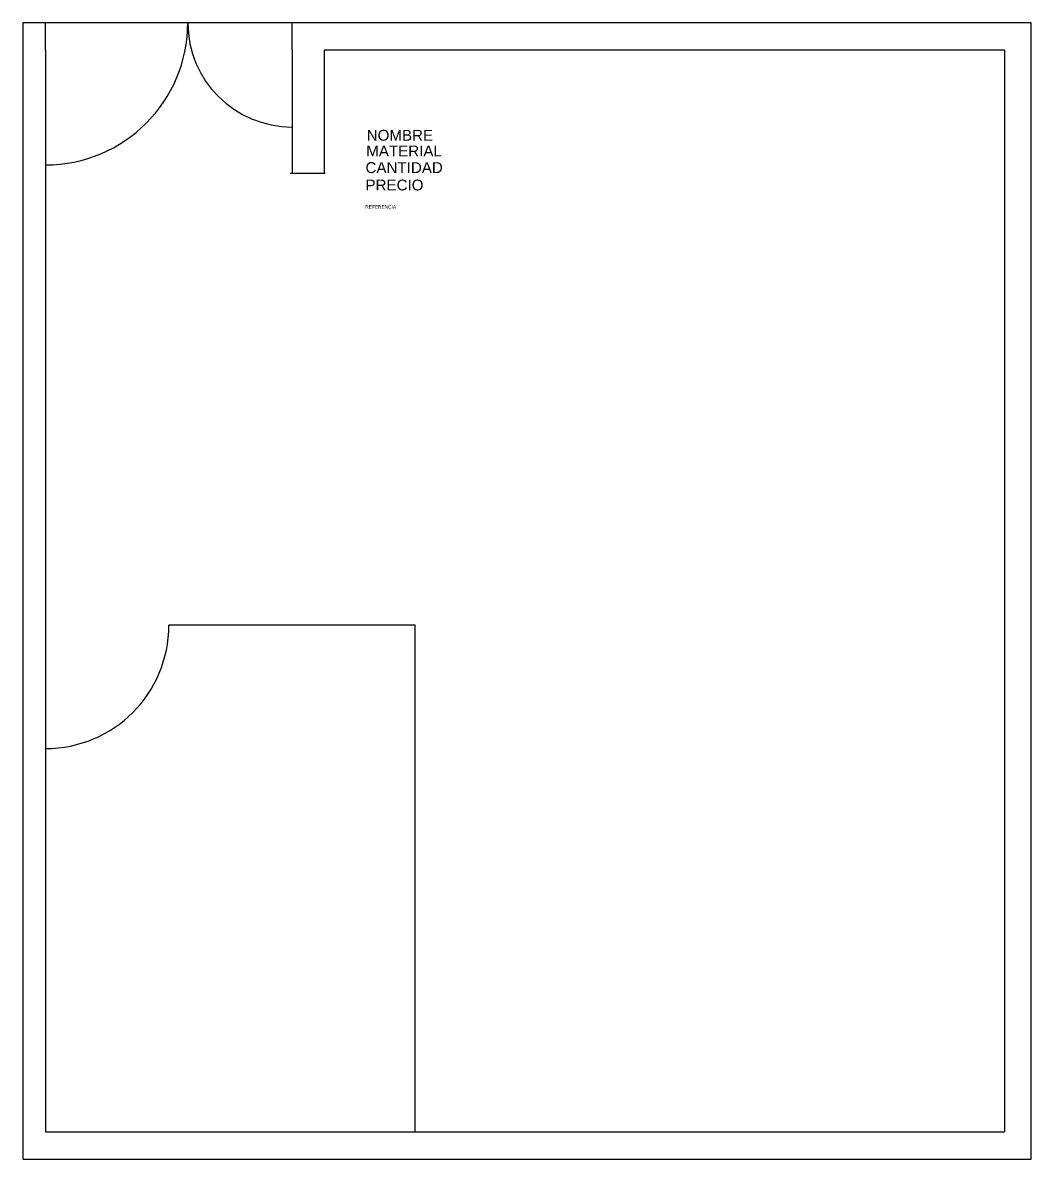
# Model space of a CAD drawing. Header units: centimetres. Extents: x 5 to 742, y 8 to 838.
import ezdxf

# ---------------------------------------------------------------- set-up
doc = ezdxf.new("R2010")
doc.units = ezdxf.units.CM
doc.styles.get("Standard").update_dxf_attribs({"font": 'arial.ttf'})

msp = doc.modelspace()

# ---------------------------------------------------------------- linework, layer by layer
at = {"color": 7}
for p, q in [((22.04, 838.35), (5.29, 838.35)), ((5.29, 838.35), (5.29, 8.26)), ((742.04, 838.35), (22.04, 838.35)), ((22.04, 818.26), (22.04, 838.35)), ((202.04, 818.26), (202.04, 838.35)), ((742.04, 28.35), (742.04, 838.35)), ((22.04, 818.26), (22.04, 28.35)), ((202.04, 818.26), (202.04, 728.26)), ((225.52, 818.43), (225.52, 728.43)), ((722.57, 818.26), (225.52, 818.26)), ((722.57, 818.26), (722.57, 28.35)), ((742.04, 8.26), (742.04, 818.26)), ((200.58, 728.43), (226.25, 728.43)), ((292.04, 398.26), (112.04, 398.26)), ((292.04, 28.35), (292.04, 398.26)), ((22.04, 28.35), (722.57, 28.35)), ((5.29, 8.26), (22.04, 8.26)), ((22.04, 8.26), (742.04, 8.26))]:
    msp.add_line(p, q, dxfattribs=at)
for centre, radius, start, end in [((22.04, 838.35), 103.84, 270.00007, 0), ((202.04, 838.35), 76.16, 180, 270), ((22.04, 398.26), 90, 270, 0)]:
    msp.add_arc(centre, radius, start, end, dxfattribs=at)

# ---------------------------------------------------------------- texts
msp.add_attdef('NOMBRE', (256.57, 752.19), 'ContornoCAD', height=7.9097)
for tag, p, s, height, flags in [('MATERIAL', (256.23, 740.73), 'ConcretoCAD', 7.9097, 1), ('CANTIDAD', (255.68, 728.57), '1', 7.91, 3), ('PRECIO', (255.68, 715.86), '1000000', 7.91, 9), ('REFERENCIA', (255.53, 702.61), 'ContornoCADR', 2.5, 5)]:
    msp.add_attdef(tag, p, s, height=height, dxfattribs=dict(flags=flags))

doc.saveas('drawing.dxf')
